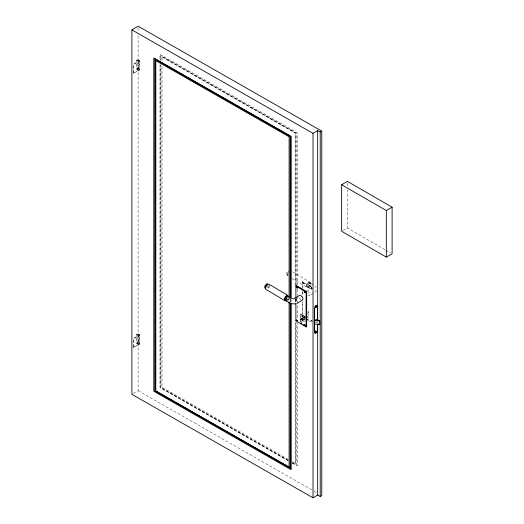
<?xml version="1.0" encoding="UTF-8"?>
<svg xmlns="http://www.w3.org/2000/svg" width="524" height="524" viewBox="0 0 524 524"><rect width="100%" height="100%" fill="white"/><g stroke="black" fill="none" stroke-linecap="round" stroke-linejoin="round"><path stroke-width="0.39" stroke-dasharray="2.62 1.97" d="M300.285 318.323L300.815 317.996L300.796 314.217L302.256 315.088L302.558 315.985L301.719 316.85M305.466 320.59L302.014 322.633L300.619 321.834L300.815 320.347L304.948 317.891M268.196 285.063L267.679 286.877L266.415 288.266M269.231 285.678L268.707 287.493L267.45 288.881M269.519 285.501L268.917 287.611L267.934 288.685M288.115 272.631L287.591 274.445L288.115 275.624L287.08 275.008L286.556 273.829L287.08 272.015L288.344 270.626M288.2 298.3L288.606 296.892M289.346 297.684L288.822 299.499L287.565 300.887M138.683 70.255L136.731 69.142L136.731 60.227L136.921 59.644L137.923 59.526L139.869 60.633L139.679 70.131L133.345 73.177L133.345 64.269L138.159 61.406L138.683 61.341L138.683 70.255L133.345 73.177M137.072 60.273L138.002 59.723L139.528 60.594L139.528 69.502L138.598 70.059L137.072 69.188L137.072 60.273L138.598 61.144L139.528 60.594M136.731 69.142L136.921 68.559L137.923 68.434L139.869 69.548M137.072 69.188L138.002 68.631L139.528 69.502M139.869 60.633L139.679 61.216L133.594 64.413L133.594 73.321M138.683 344.458L136.731 343.351L136.731 334.436L136.921 333.853L137.923 333.729L139.869 334.843L139.679 344.34L133.345 347.386L133.345 338.471L138.159 335.615L138.683 335.55L138.683 344.458L133.345 347.386M137.072 334.482L138.002 333.926L139.528 334.797L139.528 343.711L138.598 344.261L137.072 343.39L137.072 334.482L138.598 335.353L139.528 334.797M136.731 343.351L136.921 342.768L137.923 342.644L139.869 343.757M137.072 343.39L138.002 342.84L139.528 343.711M139.869 334.843L139.679 335.426L133.594 338.615L133.594 347.53M307.922 295.51L309.376 295.785L309.985 294.704L309.376 292.909L307.922 291.442M308.629 314.904L308.092 315.232L307.896 312.867L308.95 312.042M312.055 287.624L311.243 288.56L311.95 289.851L308.276 287.545L307.771 286.412L308.276 284.663L309.488 283.333L310.699 283.189L314.197 285.279L316.083 287.552M316.509 290.348L314.852 292.444L309.376 295.785M300.815 320.347L300.298 319.47L300.599 319.129L305.42 316.267M305.092 318.998L301.817 320.917L302.014 322.633M306.173 318.526L308.538 316.954L307.523 315.644M289.372 270.895L287.905 272.513L287.296 274.622L287.905 275.991M286.53 300.272L287.794 298.883M287.021 300.075L287.997 299.001M287.565 300.802L288.776 299.473M304.981 318.631L302.23 316.987L302.813 316.516L302.813 301.169M306.461 291.167L311.695 287.977M300.259 314.538L300.796 314.217M299.957 315.081L300.494 314.754M300.992 314.675L301.529 314.354M300.259 315.979L300.796 315.651M301.719 315.409L302.256 315.088M308.649 311.145L308.112 311.472L308.42 312.37M300.481 316.201L301.018 315.874M302.021 316.313L302.558 315.985M301.503 316.81L302.256 316.522M307.896 312.867L308.433 312.54M308.112 312.907L308.649 312.586M301.7 319.168L302.237 318.841L302.034 316.483M133.273 393.524L138.094 390.662L138.094 35.01M300.298 319.47L305.125 316.607M300.599 319.129L301.32 319.326L305.453 316.876M300.599 320.157L305.42 317.295M301.32 319.326L302.034 319.954L305.485 317.904M306.173 317.498L308.243 316.267M301.817 320.917L305.269 318.874M300.619 321.834L305.485 318.933M306.154 320.177L308.217 318.952L308.243 317.295M342.919 230.58L347.419 227.979L385.127 249.752M302.23 287.617L302.23 281.905L302.813 281.781L311.662 287.067M287.08 275.008L288.344 274.858M309.92 282.115L308.453 282.292L306.992 283.903L306.383 286.012L306.992 287.381L308.453 287.211L309.92 285.593L310.529 283.484L309.92 282.115L290.84 270.725M309.717 282.488L308.453 282.632L307.195 284.021L306.671 285.835L307.195 287.014L308.23 287.63L309.488 287.479L310.745 286.091L311.269 284.277L310.745 283.104L309.717 282.488L310.241 283.661L309.717 285.475L308.453 286.864L307.195 287.014M310.745 283.104L309.488 283.248L308.23 284.637L307.706 286.451L308.23 287.63M308.276 287.545L309.488 287.401M303.907 283.307L303.468 283.084L304.405 283.831L303.331 283.071L304.405 283.707M312.219 288.429L311.322 287.774L311.754 287.873M311.322 287.892L311.754 287.99M303.907 315.965L303.468 315.743L304.405 316.489L303.331 315.73L304.202 316.142M312.219 321.088L311.322 320.433L311.754 320.531M311.322 320.55L311.754 320.649M138.683 61.341L136.731 60.227M138.683 335.55L136.731 334.436M138.094 61.446L138.094 70.354M138.094 335.648L138.094 344.563M288.22 459.338L162.008 387.249L162.008 65.107M292.471 461.768L295.307 463.386L295.307 321.939M287.958 460.098L160.934 387.544L160.934 65.133M292.215 462.528L295.765 464.552L295.765 322.168M288.488 460.76L160.429 387.616L160.429 64.478M292.025 462.784L296.27 465.207L296.27 322.044M288.141 460.747L159.977 387.537L159.977 64.956M292.385 463.17L297.344 466.006L297.344 322.725M138.094 390.662L313.254 490.713M313.968 491.112L317.511 493.143M385.821 250.151L390.708 252.974M302.23 281.905L311.852 287.65M303.468 283.084L304.372 283.628M311.322 287.774L312.219 288.311M312.252 288.514L311.177 287.755M291.992 278.434L306.992 287.381M303.468 315.743L304.372 316.286M311.322 320.433L312.219 320.97M312.252 321.173L311.177 320.413M302.813 316.516L305.538 318.14M306.219 318.546L311.662 321.802M307.732 320.269L311.852 322.732M300.815 317.996L302.237 318.841M300.992 299.774L299.531 298.307L298.929 296.512M310.699 283.189L311.204 284.322M288.776 296.591L289.274 297.724M302.034 319.954L302.335 320.636M347.419 183.033L347.419 186.302M347.419 189.57L347.419 227.979M317.668 321.323L317.668 322.948M316.679 321.487L316.679 322.941M302.813 281.781L302.813 288.246M302.813 291.475L302.813 296.322M302.23 291.691L302.23 295.772M302.23 302.302L302.23 316.987M297.344 285.063L297.344 132.782L159.977 54.313L159.977 60.044M297.344 289.156L297.344 295.706M297.344 296.525L297.344 318.631M296.368 298.569L296.368 301.837M296.27 285.233L296.27 133.07L160.429 55.479L160.429 60.384M296.27 298.32L296.27 301.595M295.883 298.975L295.883 303.01M295.765 284.532L295.765 133.142L160.934 56.134L160.934 61.039M295.765 298.438L295.765 302.531M295.307 285.966L295.307 133.07L162.008 56.926L162.008 61.832M295.307 299.047L295.307 302.315M291.141 299.387L291.141 301.844M290.689 299.184L290.689 301.634M290.178 299.302L290.178 301.752M289.104 297.003L289.104 301.097M138.094 27.805L138.094 31.807"/><path stroke-width="0.79" d="M315.173 306.972L315.599 306.219M316.234 306.9C316.077 305.027 314.793 308.669 316.247 306.9M315.173 331.725L315.599 330.978M315.428 331.889L315.867 331.109L316.234 331.659M265.668 287.846L266.185 286.038L267.45 284.65M286.353 298.071L285.849 299.813L286.353 300.946L289.844 303.036M317.42 324.435L317.668 330.277L317.216 331.83L316.123 333.015L315.022 333.133L314.57 332.118L314.57 308.512L315.022 306.959L316.123 305.774L317.216 305.656L317.668 306.671L316.961 305.512M317.42 330.133L316.961 331.685L315.867 332.864L314.767 332.989M315.867 332.144L316.247 331.659M295.883 298.163L295.883 286.052L296.368 285.514L306.684 291.672L306.684 326.76L306.095 326.878L295.883 320.78L295.883 303.01M314.767 306.809L315.867 305.63M316.077 331.934L315.441 331.882M306.095 326.878L306.095 292.143L306.684 291.672M296.977 303.389L302.446 300.049L303.055 298.975L302.446 297.173L300.992 295.706L299.531 295.431L293.715 298.844L291.979 298.51M317.668 495.036L313.018 497.8L131.891 394.343L131.891 29.881L138.094 26.2L321.769 131.111L321.769 495.573L320.216 496.49L317.668 495.036L317.668 323.767M313.018 497.8L313.018 133.338L317.668 130.581L320.216 132.035L320.216 496.49M320.216 132.035L321.769 131.111M315.723 306.422C316.195 306.455 315.684 307.365 315.409 306.972M315.802 307.195L316.11 306.645M314.819 320.413L316.679 319.312L319.732 321.055L319.732 324.683L314.819 324.048L314.819 320.413L319.732 321.055M315.586 331.627L316.11 331.404L315.723 331.175M315.409 331.731L315.802 331.954L316.11 331.404M341.635 184.743L347.419 181.396L392.109 207.196L392.109 253.78L386.319 257.12L341.635 231.326L341.635 184.743L386.319 210.537L392.109 207.196M295.883 320.78L296.368 320.603M267.679 283.884L266.415 284.034L265.157 285.423L264.633 287.231L265.157 288.41M287.794 295.89L286.53 296.04L285.272 297.429L284.748 299.243L285.272 300.416M288.822 296.505L287.565 296.656L286.3 298.045L285.783 299.859L286.3 301.031M287.565 296.735L288.776 296.591M285.063 300.789L284.46 299.42L285.063 297.305L286.53 295.693L287.997 295.523L268.917 284.132L267.45 284.303L265.982 285.914L265.373 288.03L265.982 289.399L285.063 300.789L286.53 300.612M295.523 303.933L291.495 303.737M296.898 320.511L297.337 320.734L296.604 320.341M304.745 325.201L305.184 325.417L304.333 324.893M131.891 29.881L313.018 133.338M315.586 306.501L316.11 306.802M315.586 306.71L315.933 306.907M315.409 306.815L315.933 307.116M314.57 308.512L314.57 332.118M318.507 323.989L319.732 324.683M315.586 331.26L316.11 331.561M315.586 331.469L315.933 331.666M295.883 286.052L306.095 292.143M296.401 287.453L297.475 288.095L296.433 287.421M296.401 320.112C298.628 321.749 296.479 319.516 296.486 320.328M300.494 323.066L301.87 323.884M303.245 324.703L306.684 326.76M304.457 325.142C303.665 324.251 307.084 326.282 304.28 324.88M296.604 320.459L296.433 320.079M386.319 210.537L386.319 257.12M317.668 130.581L317.668 320.505M317.42 306.527L317.42 320.361M291.141 298.569L291.141 136.463L153.774 57.994L153.774 391.218L291.141 469.687L291.141 303.481M290.689 298.366L290.689 136.384L154.842 58.793L154.842 390.93L290.689 468.522L290.689 303.272M290.178 297.665L290.178 136.456L155.353 59.448L155.353 390.858L290.178 467.866L290.178 302.571M289.104 297.003L289.104 136.751L155.805 60.614L155.805 390.93L289.104 467.074L289.104 301.909M305.184 292.641L304.248 292.019L305.184 292.641"/></g></svg>
